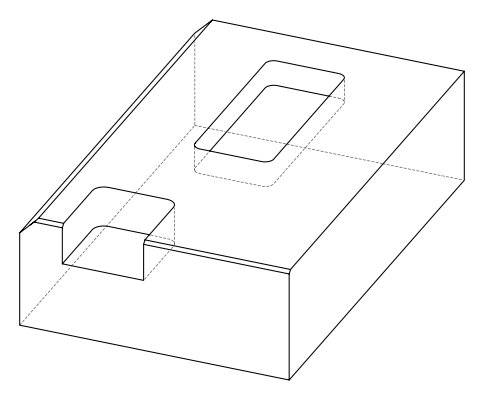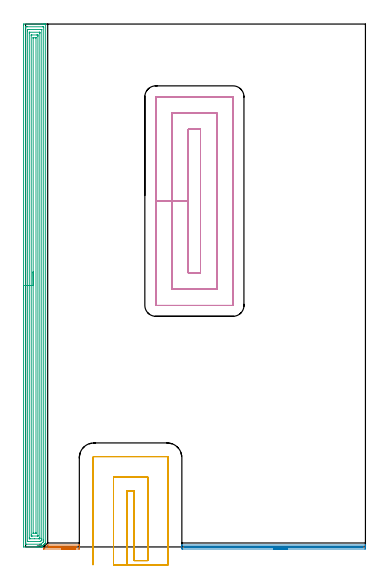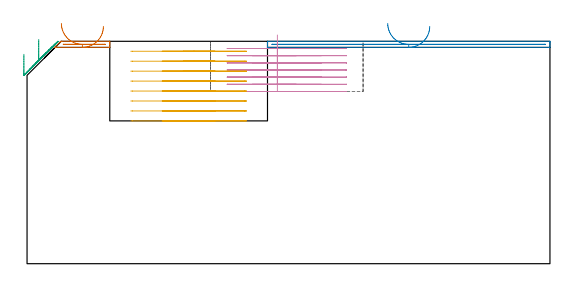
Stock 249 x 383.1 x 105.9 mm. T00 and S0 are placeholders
(PLAN: 5 operations, 2 tool changes, 45.4 min)
(1 AREA_MILL | FG_CHAMFER_SURFACE | UGT0205_001 | 0.53 min | 127 mm3)
(2 AREA_MILL_1 | FG_CHAMFER_SURFACE_1 | UGT0205_001 | 2.29 min | 574 mm3)
(3 AREA_MILL_2 | FG_CHAMFER_SURFACE_2 | UGT0205_001 | 18.68 min | 50256 mm3)
(4 MILL_RECTANGULAR_POCKET | POCKET_RECTANGULAR_STRAIGHT | UGT0201_134 | Follow Part, ap 3.975, ae 75% | 14.67 min | 291613 mm3)
(5 MILL_SLOT | SLOT_PARTIAL_RECTANGULAR | UGT0201_094 | Follow Part, ap 5, ae 75% | 9.24 min | 215013 mm3)
(TOOL UGT0205_001 | Chamfer Mill 20 x 3 x 45 deg. | D20 FL50 Z2)
(TOOL UGT0201_134 | Carbide End Mill 15.9 | D15.9 FL30 Z4)
(TOOL UGT0201_094 | End mill 20 mm | D20 FL38 Z4)
(OP 1 AREA_MILL)
G17 G21 G94 G90
T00 M6
G54
G17 G0 G90 X36.35 Y-1.5 S1061 M3
G43 Z115.9 H0
Z113.
G94 G1 X36.312 Z112.128 F250.
X36.198 Z111.264
X36.009 Z110.412
X35.747 Z109.58
X35.413 Z108.774
X35.01 Z108.
X34.542 Z107.264
X34.01 Z106.572
X33.421 Z105.929
X32.778 Z105.34
X32.086 Z104.808
X31.35 Z104.34
X30.576 Z103.937
X29.77 Z103.603
X28.938 Z103.341
X28.086 Z103.152
X27.222 Z103.038
X26.35 Z103.
X13.429
X13.302 Y-1.499 Z102.999
Y-1.497 Z103.001
X15.935 Y1.136 Z105.635
X15.969 Y1.169 Z105.668
X16.205 Y1.4 Z105.885
X16.553 Z105.9
X39.268
X39.39 Y1.404 Z105.895
X39.393 Y1.366 Z105.858
X39.4 Y1.06 Z105.558
Y0.49 Z104.989
Y-0.05 Z104.445
Y-1.209 Z103.288
X39.398 Y-1.491 Z103.006
X39.265 Y-1.496 Z103.004
X38.984 Y-1.5 Z103.
X26.35
Y-0.086 Z104.414
X18.334
X17.476 Y-0.082 Z104.418
X17.443 Y-0.079 Z104.421
X17.242 Y-0.05 Z104.45
X17.414 Y-0.021 Z104.479
X17.443 Y-0.018 Z104.482
X18.298 Y-0.014 Z104.486
X36.112
X37.005 Y-0.017 Z104.483
X37.038 Y-0.019 Z104.481
X37.335 Y-0.05 Z104.45
X37.07 Y-0.081 Z104.419
X37.038 Y-0.083 Z104.417
X36.183 Y-0.086 Z104.414
X26.35
X25.478 Z104.452
X24.614 Z104.566
X23.762 Z104.755
X22.93 Z105.017
X22.124 Z105.351
X21.35 Z105.754
X20.614 Z106.223
X19.922 Z106.754
X19.279 Z107.343
X18.69 Z107.986
X18.158 Z108.679
X17.69 Z109.414
X17.287 Z110.188
X16.953 Z110.994
X16.691 Z111.826
X16.502 Z112.678
X16.388 Z113.543
X16.35 Z114.414
G0 Z115.9
M5
M2
(OP 2 AREA_MILL_1)
G17 G21 G94 G90
T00 M6
G54
G17 G0 G90 X191.75 Y-1.5 S1061 M3
G43 Z115.9 H0
Z113.
G94 G1 X191.712 Z112.128 F250.
X191.598 Z111.264
X191.409 Z110.412
X191.147 Z109.58
X190.813 Z108.774
X190.41 Z108.
X189.942 Z107.264
X189.41 Z106.572
X188.821 Z105.929
X188.178 Z105.34
X187.486 Z104.808
X186.75 Z104.34
X185.976 Z103.937
X185.17 Z103.603
X184.338 Z103.341
X183.486 Z103.152
X182.622 Z103.038
X181.75 Z103.
X115.13
X114.964 Y-1.499 Z103.001
X114.502 Y-1.491 Z103.005
X114.5 Y-1.303 Z103.194
Y-0.05 Z104.445
Y0.679 Z105.178
Y0.941 Z105.44
X114.507 Y1.354 Z105.846
X114.51 Y1.404 Z105.895
X114.679 Y1.4 Z105.9
X248.817
X248.99 Y1.397 Z105.888
X248.994 Y1.354 Z105.846
X249. Y0.941 Z105.44
Y0.678 Z105.178
Y-0.05 Z104.445
Y-1.303 Z103.194
X248.998 Y-1.491 Z103.005
X248.535 Y-1.5 Z103.
X181.75
Y-0.086 Z104.414
X116.954 Y-0.085 Z104.415
X116.919 Y-0.083 Z104.417
X116.577 Y-0.05 Z104.45
X116.885 Y-0.017 Z104.483
X116.919 Y-0.015 Z104.485
X246.546
X246.581 Y-0.017 Z104.483
X246.924 Y-0.05 Z104.45
X246.615 Y-0.084 Z104.416
X246.581 Y-0.085 Z104.415
X181.75 Y-0.086 Z104.414
X180.878 Z104.452
X180.014 Z104.566
X179.162 Z104.755
X178.33 Z105.017
X177.524 Z105.351
X176.75 Z105.754
X176.014 Z106.223
X175.322 Z106.754
X174.679 Z107.343
X174.09 Z107.986
X173.558 Z108.678
X173.09 Z109.414
X172.687 Z110.188
X172.353 Z110.994
X172.091 Z111.826
X171.902 Z112.678
X171.788 Z113.543
X171.75 Z114.414
G0 Z115.9
M5
M2
(OP 3 AREA_MILL_2)
G17 G21 G94 G90
T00 M6
G54
G17 G0 G90 X-1.5 Y181.55 S1061 M3
G43 Z115.9 H0
Z99.7
G94 G1 Y181.588 Z98.828 F250.
Y181.702 Z97.964
Y181.891 Z97.112
Y182.153 Z96.28
Y182.487 Z95.474
Y182.89 Z94.7
Y183.358 Z93.964
Y183.89 Z93.272
Y184.479 Z92.629
Y185.122 Z92.04
Y185.814 Z91.508
Y186.55 Z91.04
Y187.324 Z90.637
Y188.13 Z90.303
Y188.962 Z90.041
Y189.814 Z89.852
Y190.678 Z89.738
Y191.55 Z89.7
Y382.127
X-1.499 Y382.47 Z89.701
X-1.494 Y383.016 Z89.704
X-1.492 Y383.092 Z89.706
X-0.951 Y383.1 Z90.246
X11.486 Z102.681
X12.899 Z104.095
X13.263 Z104.458
X13.991 Z105.191
X14.251 Z105.45
X14.659 Y383.092 Z105.85
X14.697 Y383.09 Z105.888
X14.7 Y382.916 Z105.9
Y3.313
X14.694 Y2.895 Z105.892
X14.628 Y2.828 Z105.827
X14.596 Y2.795 Z105.794
X14.151 Y2.35 Z105.348
X14.084 Y2.284 Z105.283
X13.921 Y2.121 Z105.12
X13.855 Y2.053 Z105.052
X13.79 Y1.989 Z104.989
X13.623 Y1.823 Z104.822
X13.559 Y1.757 Z104.756
X13.496 Y1.695 Z104.695
X13.325 Y1.525 Z104.524
X13.263 Y1.461 Z104.459
X13.201 Y1.401 Z104.4
X13.027 Y1.227 Z104.226
X12.967 Y1.165 Z104.163
X12.907 Y1.107 Z104.106
X12.729 Y0.928 Z103.928
X12.671 Y0.869 Z103.867
X12.613 Y0.813 Z103.812
X12.431 Y0.63 Z103.63
X12.375 Y0.573 Z103.571
X12.211 Y0.411 Z103.411
X12.132 Y0.332 Z103.332
X11.93 Y0.129 Z103.128
X11.832 Y0.034 Z103.03
X11.791 Y0.001 Z102.987
X11.486 Y0. Z102.684
X11.384 Z102.583
X10.598 Z101.792
X9.345 Z100.542
X8.821 Z100.015
X8.195 Z99.39
X-1.214 Y0.001 Z89.984
X-1.492 Y0.01 Z89.706
X-1.499 Y0.288 Z89.699
Y0.305
X-1.5 Y191.55 Z89.7
X-0.086 Z91.114
X-0.085 Y380.681 Z91.115
Y380.703
X-0.063 Y381.09 Z91.137
X0.411 Y381.098 Z91.611
X0.825 Y381.099 Z92.025
X1.298 Y381.1 Z92.498
X12.375 Y381.099 Z103.575
X12.849 Y381.098 Z104.049
X13.263 Y381.09 Z104.463
X13.284 Y380.681 Z104.484
X13.285 Y380.659 Z104.485
X13.286 Y5.102 Z104.486
X13.285 Y4.207 Z104.485
X13.284 Y4.186 Z104.484
X13.263 Y3.925 Z104.463
X12.962 Y3.616 Z104.162
X12.663 Y3.313 Z103.863
X11.627 Y2.277 Z102.827
X11.486 Y2.14 Z102.686
X11.362 Y2.024 Z102.562
X11.25 Y2.01 Z102.45
X11.011 Y2.002 Z102.211
X10.598 Y2.001 Z101.798
X10.125 Y2. Z101.325
X0.825 Y2.001 Z92.025
X0.351 Y2.002 Z91.551
X-0.063 Y2.01 Z91.137
X-0.085 Y2.419 Z91.115
Y2.441
X-0.086 Y191.55 Z91.114
X1.328 Z92.528
X1.329 Y377.998 Z92.529
X1.33 Y378.385 Z92.53
X1.333 Y378.893 Z92.533
X1.336 Y379.077 Z92.536
X1.515 Y379.093 Z92.715
X1.714 Y379.096 Z92.914
X2.396 Y379.1 Z93.596
X2.602 Z93.802
X11.486 Y379.099 Z102.686
X11.692 Y379.095 Z102.892
X11.829 Y379.09 Z103.029
X11.865 Y379.086 Z103.065
X11.867 Y379.068 Z103.067
X11.869 Y379.022 Z103.069
X11.871 Y378.893 Z103.071
Y5.996
X11.87 Y5.609 Z103.07
X11.866 Y5.102 Z103.066
X11.864 Y5.006 Z103.064
X11.855 Y4.966 Z103.055
X11.827 Y4.934 Z103.027
X11.742 Y4.844 Z102.942
X11.486 Y4.586 Z102.686
X11.298 Y4.397 Z102.498
X11.107 Y4.207 Z102.307
X10.935 Y4.043 Z102.135
X10.909 Y4.02 Z102.109
X10.872 Y4.01 Z102.072
X10.801 Y4.003 Z102.001
X10.598 Y4.001 Z101.798
X1.714 Z92.914
X1.508 Y4.004 Z92.708
X1.371 Y4.01 Z92.571
X1.334 Y4.014 Z92.534
X1.333 Y4.032 Z92.533
X1.331 Y4.078 Z92.531
X1.329 Y4.207 Z92.529
X1.328 Y191.55 Z92.528
X2.743 Z93.943
Y376.21
X2.746 Y376.96 Z93.946
X2.749 Y377.069 Z93.949
X2.751 Y377.09 Z93.951
X2.773 Y377.093 Z93.973
X2.827 Y377.096 Z94.027
X3.048 Y377.099 Z94.248
X10.153 Z101.353
X10.372 Y377.096 Z101.572
X10.427 Y377.093 Z101.627
X10.449 Y377.09 Z101.649
X10.451 Y377.074 Z101.651
X10.453 Y377. Z101.653
X10.457 Y376.352 Z101.657
Y376.21
Y6.89
X10.454 Y6.141 Z101.654
X10.45 Y6.031 Z101.65
X10.448 Y6.011 Z101.648
X10.427 Y6.008 Z101.627
X10.372 Y6.004 Z101.572
X10.151 Y6.001 Z101.351
X9.709 Y6. Z100.909
X6.6 Z97.8
X3.491 Z94.691
X3.047 Y6.001 Z94.247
X2.828 Y6.003 Z94.028
X2.773 Y6.007 Z93.973
X2.751 Y6.01 Z93.951
X2.749 Y6.025 Z93.949
X2.747 Y6.1 Z93.947
X2.743 Y6.748 Z93.943
Y6.89
Y191.55
X4.157 Z95.357
Y374.868
X4.159 Y375.017 Z95.359
X4.162 Y375.071 Z95.362
X4.165 Y375.091 Z95.365
X4.17 Y375.093 Z95.37
X4.21 Y375.097 Z95.41
X4.379 Y375.099 Z95.579
X4.593 Y375.1 Z95.793
X8.147 Z99.347
X8.821 Y375.099 Z100.021
X9.037 Y375.098 Z100.237
X9.041 Y375.094 Z100.241
X9.042 Y375.093 Z100.242
X9.043 Y374.421 Z100.243
Y374.198
Y8.231
X9.041 Y8.082 Z100.241
X9.038 Y8.029 Z100.238
X9.035 Y8.008 Z100.235
X9.03 Y8.006 Z100.23
X8.989 Y8.003 Z100.189
X8.821 Y8.001 Z100.021
X8.607 Y8. Z99.807
X5.053 Z96.253
X4.379 Y8.001 Z95.579
X4.163 Y8.002 Z95.363
X4.159 Y8.006 Z95.359
X4.158 Y8.007 Z95.358
X4.157 Y8.679 Z95.357
Y8.902
Y191.55
X5.571 Z96.771
Y372.633
X5.573 Y372.927 Z96.773
X5.576 Y373.073 Z96.776
X5.578 Y373.085 Z96.778
X5.587 Y373.09 Z96.787
X5.626 Y373.095 Z96.826
X5.693 Y373.099 Z96.893
X7.47 Y373.098 Z98.67
X7.609 Y373.092 Z98.809
X7.621 Y373.09 Z98.821
X7.623 Y373.077 Z98.823
X7.626 Y373.032 Z98.826
X7.628 Y372.939 Z98.828
Y10.467
X7.627 Y10.173 Z98.827
X7.624 Y10.027 Z98.824
X7.622 Y10.015 Z98.822
X7.613 Y10.01 Z98.813
X7.574 Y10.005 Z98.774
X7.507 Y10.001 Z98.707
X5.73 Y10.002 Z96.93
X5.591 Y10.008 Z96.791
X5.579 Y10.01 Z96.779
X5.577 Y10.023 Z96.777
X5.574 Y10.068 Z96.774
X5.572 Y10.161 Z96.772
X5.571 Y191.55 Z96.771
Y192.422 Z96.809
Y193.286 Z96.923
Y194.138 Z97.112
Y194.97 Z97.374
Y195.776 Z97.708
Y196.55 Z98.111
Y197.286 Z98.58
Y197.978 Z99.111
Y198.621 Z99.7
Y199.21 Z100.343
Y199.742 Z101.035
Y200.21 Z101.771
Y200.613 Z102.545
Y200.947 Z103.351
Y201.209 Z104.183
Y201.398 Z105.035
Y201.512 Z105.9
Y201.55 Z106.771
G0 Z115.9
M5
M2
(OP 4 MILL_RECTANGULAR_POCKET)
G17 G21 G94 G90
T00 M6
G54
G17 G0 G90 X119.2 Y277.338 S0 M3
G43 Z115.9 H0
Z108.9
G94 G1 Y253.4 Z102.486 F250.
Y200.8 F500.
X128.2
Y306.
X119.2
Y253.4
X107.275
Y188.875
X140.125
Y317.925
X107.275
Y253.4
X95.35
Y177.
X95.348 Y176.97
X95.37 Y176.948
X95.4 Y176.95
X152.
X152.03 Y176.948
X152.052 Y176.97
X152.05 Y177.
Y329.8
X152.052 Y329.83
X152.03 Y329.852
X152. Y329.85
X95.4
X95.37 Y329.852
X95.348 Y329.83
X95.35 Y329.8
Y253.4
Y252.4
G0 X119.2 Y277.338 Z105.486
G1 Y253.4 Z99.071 F250.
Y200.8 F500.
X128.2
Y306.
X119.2
Y253.4
X107.275
Y188.875
X140.125
Y317.925
X107.275
Y253.4
X95.35
Y177.
X95.348 Y176.97
X95.37 Y176.948
X95.4 Y176.95
X152.
X152.03 Y176.948
X152.052 Y176.97
X152.05 Y177.
Y329.8
X152.052 Y329.83
X152.03 Y329.852
X152. Y329.85
X95.4
X95.37 Y329.852
X95.348 Y329.83
X95.35 Y329.8
Y253.4
Y252.4
G0 X119.2 Y277.338 Z102.071
G1 Y253.4 Z95.657 F250.
Y200.8 F500.
X128.2
Y306.
X119.2
Y253.4
X107.275
Y188.875
X140.125
Y317.925
X107.275
Y253.4
X95.35
Y177.
X95.348 Y176.97
X95.37 Y176.948
X95.4 Y176.95
X152.
X152.03 Y176.948
X152.052 Y176.97
X152.05 Y177.
Y329.8
X152.052 Y329.83
X152.03 Y329.852
X152. Y329.85
X95.4
X95.37 Y329.852
X95.348 Y329.83
X95.35 Y329.8
Y253.4
Y252.4
G0 X119.2 Y277.338 Z98.657
G1 Y253.4 Z92.243 F250.
Y200.8 F500.
X128.2
Y306.
X119.2
Y253.4
X107.275
Y188.875
X140.125
Y317.925
X107.275
Y253.4
X95.35
Y177.
X95.348 Y176.97
X95.37 Y176.948
X95.4 Y176.95
X152.
X152.03 Y176.948
X152.052 Y176.97
X152.05 Y177.
Y329.8
X152.052 Y329.83
X152.03 Y329.852
X152. Y329.85
X95.4
X95.37 Y329.852
X95.348 Y329.83
X95.35 Y329.8
Y253.4
Y252.4
G0 X119.2 Y277.338 Z95.243
G1 Y253.4 Z88.829 F250.
Y200.8 F500.
X128.2
Y306.
X119.2
Y253.4
X107.275
Y188.875
X140.125
Y317.925
X107.275
Y253.4
X95.35
Y177.
X95.348 Y176.97
X95.37 Y176.948
X95.4 Y176.95
X152.
X152.03 Y176.948
X152.052 Y176.97
X152.05 Y177.
Y329.8
X152.052 Y329.83
X152.03 Y329.852
X152. Y329.85
X95.4
X95.37 Y329.852
X95.348 Y329.83
X95.35 Y329.8
Y253.4
Y252.4
G0 X119.2 Y277.338 Z91.829
G1 Y253.4 Z85.414 F250.
Y200.8 F500.
X128.2
Y306.
X119.2
Y253.4
X107.275
Y188.875
X140.125
Y317.925
X107.275
Y253.4
X95.35
Y177.
X95.348 Y176.97
X95.37 Y176.948
X95.4 Y176.95
X152.
X152.03 Y176.948
X152.052 Y176.97
X152.05 Y177.
Y329.8
X152.052 Y329.83
X152.03 Y329.852
X152. Y329.85
X95.4
X95.37 Y329.852
X95.348 Y329.83
X95.35 Y329.8
Y253.4
Y252.4
G0 X119.2 Y277.338 Z88.414
G1 Y253.4 Z82. F250.
Y200.8 F500.
X128.2
Y306.
X119.2
Y253.4
X107.275
Y188.875
X140.125
Y317.925
X107.275
Y253.4
X95.35
Y177.
X95.348 Y176.97
X95.37 Y176.948
X95.4 Y176.95
X152.
X152.03 Y176.948
X152.052 Y176.97
X152.05 Y177.
Y329.8
X152.052 Y329.83
X152.03 Y329.852
X152. Y329.85
X95.4
X95.37 Y329.852
X95.348 Y329.83
X95.35 Y329.8
Y253.4
Y252.4
G0 Z115.9
M5
M2
(OP 5 MILL_SLOT)
G17 G21 G94 G90
T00 M6
G54
G17 G0 G90 X74.4 Y-13. S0 M3
G43 Z115.9 H0
Z101.162
G94 G1 Y-10. F250.
Y41.2 F500.
X79.5
Y-10.
X89.5
Y51.2
X64.4
Y-10.
Y-13. F250.
X104.5
Y-10.
Y65.4 F500.
G3 X103.7 Y66.2 R0.8
G1 X50.2
G3 X49.4 Y65.4 R0.8
G1 Y-10.
Y-13. F250.
G0 X74.4 Z96.425
G1 Y-10.
Y41.2 F500.
X79.5
Y-10.
X89.5
Y51.2
X64.4
Y-10.
Y-13. F250.
X104.5
Y-10.
Y65.4 F500.
G3 X103.7 Y66.2 R0.8
G1 X50.2
G3 X49.4 Y65.4 R0.8
G1 Y-10.
Y-13. F250.
G0 X74.4 Z91.687
G1 Y-10.
Y41.2 F500.
X79.5
Y-10.
X89.5
Y51.2
X64.4
Y-10.
Y-13. F250.
X104.5
Y-10.
Y65.4 F500.
G3 X103.7 Y66.2 R0.8
G1 X50.2
G3 X49.4 Y65.4 R0.8
G1 Y-10.
Y-13. F250.
G0 X74.4 Z86.95
G1 Y-10.
Y41.2 F500.
X79.5
Y-10.
X89.5
Y51.2
X64.4
Y-10.
Y-13. F250.
X104.5
Y-10.
Y65.4 F500.
G3 X103.7 Y66.2 R0.8
G1 X50.2
G3 X49.4 Y65.4 R0.8
G1 Y-10.
Y-13. F250.
G0 X74.4 Z82.212
G1 Y-10.
Y41.2 F500.
X79.5
Y-10.
X89.5
Y51.2
X64.4
Y-10.
Y-13. F250.
X104.5
Y-10.
Y65.4 F500.
G3 X103.7 Y66.2 R0.8
G1 X50.2
G3 X49.4 Y65.4 R0.8
G1 Y-10.
Y-13. F250.
G0 X74.4 Z77.475
G1 Y-10.
Y41.2 F500.
X79.5
Y-10.
X89.5
Y51.2
X64.4
Y-10.
Y-13. F250.
X104.5
Y-10.
Y65.4 F500.
G3 X103.7 Y66.2 R0.8
G1 X50.2
G3 X49.4 Y65.4 R0.8
G1 Y-10.
Y-13. F250.
G0 X74.4 Z72.737
G1 Y-10.
Y41.2 F500.
X79.5
Y-10.
X89.5
Y51.2
X64.4
Y-10.
Y-13. F250.
X104.5
Y-10.
Y65.4 F500.
G3 X103.7 Y66.2 R0.8
G1 X50.2
G3 X49.4 Y65.4 R0.8
G1 Y-10.
Y-13. F250.
G0 X74.4 Z68.
G1 Y-10.
Y41.2 F500.
X79.5
Y-10.
X89.5
Y51.2
X64.4
Y-10.
Y-13. F250.
X104.5
Y-10.
Y65.4 F500.
G3 X103.7 Y66.2 R0.8
G1 X50.2
G3 X49.4 Y65.4 R0.8
G1 Y-10.
Y-13. F250.
G0 Z115.9
M5
M2
